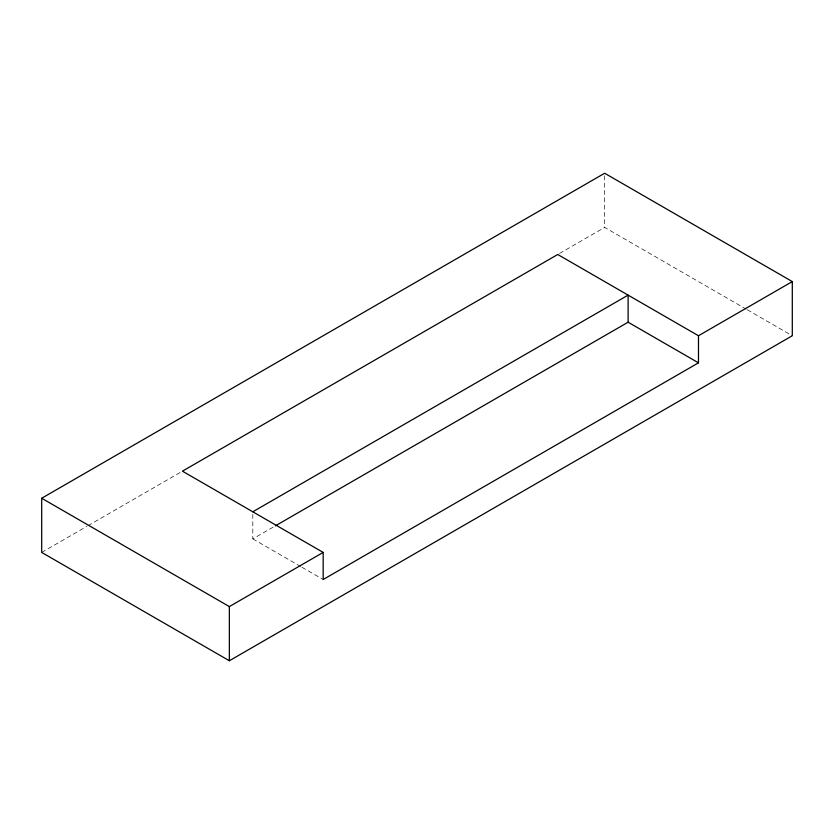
<?xml version="1.0" encoding="UTF-8"?>
<svg xmlns="http://www.w3.org/2000/svg" width="834" height="834" viewBox="0 0 834 834"><rect width="100%" height="100%" fill="white"/><g stroke="black" fill="none" stroke-linecap="round" stroke-linejoin="round"><path stroke-width="0.63" stroke-dasharray="4.17 3.13" d="M41.7 552.421L86.83 526.369M87.956 525.722L181.593 471.658M559.52 253.463L604.65 227.411L746.232 309.153M252.806 514.38L252.806 538.879L274.219 526.515M747.358 309.8L792.3 335.748M252.806 538.879L300.834 566.609M301.95 567.256L323.175 579.505M604.65 175.818L604.65 227.411"/><path stroke-width="1.25" d="M41.7 498.252L604.65 173.243L792.3 281.579L792.3 335.748L229.35 660.757L41.7 552.421L41.7 498.252L229.35 606.589L323.175 552.421L323.175 579.505L698.475 362.832L698.475 335.748L557.737 254.495L182.438 471.168L323.175 552.421M252.806 511.795L628.106 295.121L628.106 322.205L275.345 525.868M698.475 335.748L792.3 281.579M628.106 322.205L698.475 362.832M229.35 606.589L229.35 660.757"/></g></svg>
